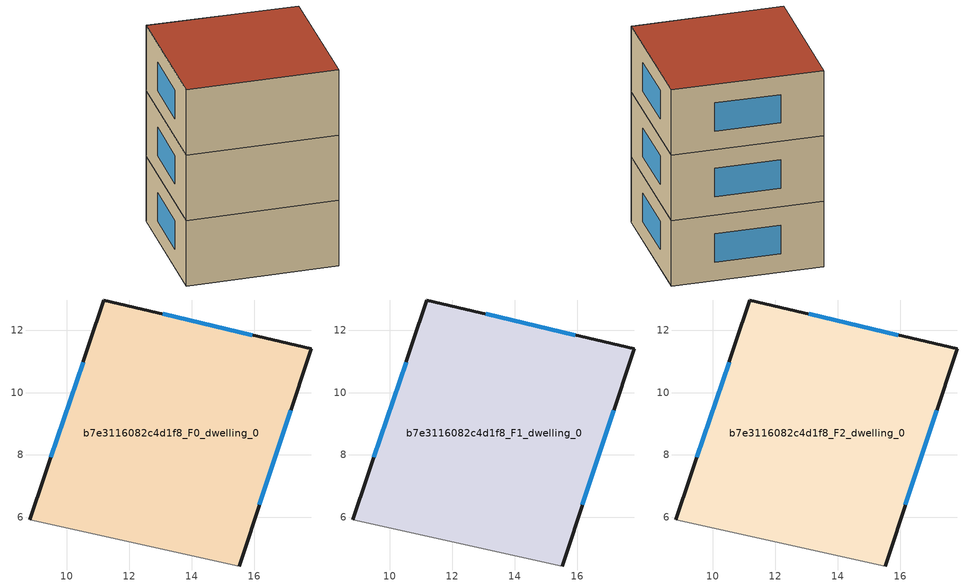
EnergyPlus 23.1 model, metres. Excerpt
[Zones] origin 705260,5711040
b7e3116082c4d1f8_F0_dwelling_0
 floor ground (EU_floor_Construction): 17.83,11.4 15.52,4.44 8.81,5.92 11.19,12.97 z0
 wall outside (EU_wall_Construction): 15.52,4.44 17.83,11.4 11.19,12.97 8.81,5.92 z0:3
 wall adiabatic (EU_wall_Construction): 8.81,5.92 15.52,4.44 z0:3
 window (EU_Window_Construction): 10.51,10.98 9.48,7.92 / 15.95,11.85 13.07,12.53 / 16.17,6.41 17.18,9.43 z0.85:2.15
b7e3116082c4d1f8_F1_dwelling_0
 floor to b7e3116082c4d1f8_F0_dwelling_0 (EU_floor_Construction): 17.83,11.4 15.52,4.44 8.81,5.92 11.19,12.97 z3
 wall outside (EU_wall_Construction): 15.52,4.44 17.83,11.4 11.19,12.97 8.81,5.92 z3:6
 wall adiabatic (EU_wall_Construction): 8.81,5.92 15.52,4.44 z3:6
 window (EU_Window_Construction): 10.51,10.98 9.48,7.92 / 15.95,11.85 13.07,12.53 / 16.17,6.41 17.18,9.43 z3.85:5.15
b7e3116082c4d1f8_F2_dwelling_0
 floor to b7e3116082c4d1f8_F1_dwelling_0 (EU_floor_Construction): 17.83,11.4 15.52,4.44 8.81,5.92 11.19,12.97 z6
 wall outside (EU_wall_Construction): 15.52,4.44 17.83,11.4 11.19,12.97 8.81,5.92 z6:9
 wall adiabatic (EU_wall_Construction): 8.81,5.92 15.52,4.44 z6:9
 window (EU_Window_Construction): 10.51,10.98 9.48,7.92 / 15.95,11.85 13.07,12.53 / 16.17,6.41 17.18,9.43 z6.85:8.15
 roof outside (EU_roof_Construction): 15.52,4.44 17.83,11.4 11.19,12.97 8.81,5.92 z9
[Building]
EU S2 Campaign: North Axis=0; Terrain=City; Solar Distribution=FullExterior
[Site:Location]
London: Latitude=51.5; Longitude=-0.5; Time Zone=0; Elevation=25
[SizingPeriod:WeatherFileDays]
AnnualSizingPeriod: Begin Month=1; Begin Day of Month=1; End Month=12; End Day of Month=31; Day of Week for Start Day=Monday; Use Weather File Daylight Saving Period=No; Use Weather File Rain and Snow Indicators=No
[MATERIAL]
EU_InternalMass_Material: Roughness=MediumRough; Thickness=0.1; Conductivity=1; Density=1800; Specific Heat=900; Thermal Absorptance=0.9; Solar Absorptance=0.7; Visible Absorptance=0.7
[MATERIAL:NOMASS] Roughness=MediumRough; Thermal Absorptance=0.9; Solar Absorptance=0.7; Visible Absorptance=0.7
Name | Thermal Resistance
EU_wall_NoMass | 0.555556
EU_roof_NoMass | 0.510204
EU_floor_NoMass | 1.43678
[WINDOWMATERIAL:SIMPLEGLAZINGSYSTEM]
EU_Window_SimpleGlazing: UFactor=3.96; Solar Heat Gain Coefficient=0.85; Visible Transmittance=0.85
[CONSTRUCTION]
EU_wall_Construction: EU_wall_NoMass
EU_roof_Construction: EU_roof_NoMass
EU_floor_Construction: EU_floor_NoMass
EU_Window_Construction: EU_Window_SimpleGlazing
EU_InternalMass_Construction: EU_InternalMass_Material
[ZONE] Type=1; Multiplier=1; Ceiling Height=autocalculate; Floor Area=autocalculate; Part of Total Floor Area=Yes
Name | Volume
b7e3116082c4d1f8_F0_dwelling_0 | 151.058
b7e3116082c4d1f8_F1_dwelling_0; b7e3116082c4d1f8_F2_dwelling_0 | 151.057
[INTERNALMASS] Construction=EU_InternalMass_Construction; Surface Area=50.3525
Name | Zone or ZoneList
b7e3116082c4d1f8_F0_dwelling_0_EU_InternalMass | b7e3116082c4d1f8_F0_dwelling_0
b7e3116082c4d1f8_F1_dwelling_0_EU_InternalMass | b7e3116082c4d1f8_F1_dwelling_0
b7e3116082c4d1f8_F2_dwelling_0_EU_InternalMass | b7e3116082c4d1f8_F2_dwelling_0
[OTHEREQUIPMENT] Fuel Type=Electricity; Design Level Calculation Method=Watts/Area; Power per Zone Floor Area=1; Fraction Latent=0; Fraction Radiant=0; Fraction Lost=0; Carbon Dioxide Generation Rate=0; EndUse Subcategory=EU_Step8_InternalGains
Name | Zone or ZoneList or Space or SpaceList | Schedule
EU_Step8_InternalGain_b7e3116082c4d1f8_F0_dwelling_0_f000 | b7e3116082c4d1f8_F0_dwelling_0 | EU_Step8_GainSchedule_b7e3116082c4d1f8_F0_dwelling_0_f000
EU_Step8_InternalGain_b7e3116082c4d1f8_F1_dwelling_0_f000 | b7e3116082c4d1f8_F1_dwelling_0 | EU_Step8_GainSchedule_b7e3116082c4d1f8_F1_dwelling_0_f000
EU_Step8_InternalGain_b7e3116082c4d1f8_F2_dwelling_0_f000 | b7e3116082c4d1f8_F2_dwelling_0 | EU_Step8_GainSchedule_b7e3116082c4d1f8_F2_dwelling_0_f000
[ZONEVENTILATION:DESIGNFLOWRATE] Schedule=EU_AlwaysOn; Design Flow Rate Calculation Method=AirChanges/Hour; Air Changes per Hour=0.48; Ventilation Type=Natural; Fan Pressure Rise=0; Fan Total Efficiency=1; Constant Term Coefficient=1; Temperature Term Coefficient=0; Velocity Term Coefficient=0; Velocity Squared Term Coefficient=0; Minimum Indoor Temperature=-100; Maximum Indoor Temperature=100; Delta Temperature=-100; Minimum Outdoor Temperature=-100; Maximum Outdoor Temperature=100; Maximum Wind Speed=40
Name | Zone or ZoneList or Space or SpaceList
EU_ConstantAir_b7e3116082c4d1f8_F0_dwelling_0 | b7e3116082c4d1f8_F0_dwelling_0
EU_ConstantAir_b7e3116082c4d1f8_F1_dwelling_0 | b7e3116082c4d1f8_F1_dwelling_0
EU_ConstantAir_b7e3116082c4d1f8_F2_dwelling_0 | b7e3116082c4d1f8_F2_dwelling_0
[HVACTEMPLATE:THERMOSTAT] Constant Heating Setpoint=20; Constant Cooling Setpoint=50
EU_HeatOnly_b7e3116082c4d1f8_F0_dwelling_0; EU_HeatOnly_b7e3116082c4d1f8_F1_dwelling_0; EU_HeatOnly_b7e3116082c4d1f8_F2_dwelling_0
[HVACTEMPLATE:ZONE:IDEALLOADSAIRSYSTEM] System Availability Schedule=EU_AlwaysOn; Maximum Heating Supply Air Temperature=50; Minimum Cooling Supply Air Temperature=13; Maximum Heating Supply Air Humidity Ratio=0.0156; Minimum Cooling Supply Air Humidity Ratio=0.0077; Heating Limit=NoLimit; Cooling Limit=NoLimit; Heating Availability Schedule=EU_AlwaysOn; Cooling Availability Schedule=EU_CoolingOff; Dehumidification Control Type=ConstantSensibleHeatRatio; Cooling Sensible Heat Ratio=0.7; Dehumidification Setpoint=60; Humidification Control Type=None; Humidification Setpoint=30; Outdoor Air Method=None; Outdoor Air Flow Rate per Person=0.00944; Outdoor Air Flow Rate per Zone Floor Area=0; Outdoor Air Flow Rate per Zone=0; Demand Controlled Ventilation Type=None; Outdoor Air Economizer Type=NoEconomizer; Heat Recovery Type=None; Sensible Heat Recovery Effectiveness=0.7; Latent Heat Recovery Effectiveness=0.65
Name | Template Thermostat
b7e3116082c4d1f8_F0_dwelling_0 | EU_HeatOnly_b7e3116082c4d1f8_F0_dwelling_0
b7e3116082c4d1f8_F1_dwelling_0 | EU_HeatOnly_b7e3116082c4d1f8_F1_dwelling_0
b7e3116082c4d1f8_F2_dwelling_0 | EU_HeatOnly_b7e3116082c4d1f8_F2_dwelling_0
[SIZING:ZONE] Zone Cooling Design Supply Air Temperature Input Method=SupplyAirTemperature; Zone Cooling Design Supply Air Temperature=13; Zone Heating Design Supply Air Temperature Input Method=SupplyAirTemperature; Zone Heating Design Supply Air Temperature=50; Zone Cooling Design Supply Air Humidity Ratio=0.008; Zone Heating Design Supply Air Humidity Ratio=0.008; Cooling Design Air Flow Method=DesignDay; Cooling Design Air Flow Rate=0; Cooling Minimum Air Flow per Zone Floor Area=0.000762; Cooling Minimum Air Flow=0; Cooling Minimum Air Flow Fraction=0.2; Heating Design Air Flow Method=DesignDay; Heating Design Air Flow Rate=0; Heating Maximum Air Flow per Zone Floor Area=0.002032; Heating Maximum Air Flow=0.141576; Heating Maximum Air Flow Fraction=0.3; Account for Dedicated Outdoor Air System=No; Dedicated Outdoor Air System Control Strategy=NeutralSupplyAir; Dedicated Outdoor Air Low Setpoint Temperature for Design=autosize; Dedicated Outdoor Air High Setpoint Temperature for Design=autosize; Zone Load Sizing Method=Sensible Load Only No Latent Load; Zone Latent Cooling Design Supply Air Humidity Ratio Input Method=HumidityRatioDifference; Zone Cooling Design Supply Air Humidity Ratio Difference=0.005; Zone Latent Heating Design Supply Air Humidity Ratio Input Method=HumidityRatioDifference; Zone Humidification Design Supply Air Humidity Ratio Difference=0.005
b7e3116082c4d1f8_F0_dwelling_0; b7e3116082c4d1f8_F1_dwelling_0; b7e3116082c4d1f8_F2_dwelling_0
[SCHEDULE:CONSTANT]
Name | Hourly Value
EU_AlwaysOn | 1
EU_CoolingOff | 0
[SCHEDULE:FILE] Column Number=1; Rows to Skip at Top=0; Number of Hours of Data=8760; Column Separator=Comma; Interpolate to Timestep=No; Minutes per Item=60; Adjust Schedule for Daylight Savings=Yes
Name | File
EU_Step8_GainSchedule_b7e3116082c4d1f8_F0_dwelling_0_f000 | ../../schedules/b7e3116082c4d1f8/b7e3116082c4d1f8_F0_dwelling_0_f000_gain.csv
EU_Step8_GainSchedule_b7e3116082c4d1f8_F1_dwelling_0_f000 | ../../schedules/b7e3116082c4d1f8/b7e3116082c4d1f8_F1_dwelling_0_f000_gain.csv
EU_Step8_GainSchedule_b7e3116082c4d1f8_F2_dwelling_0_f000 | ../../schedules/b7e3116082c4d1f8/b7e3116082c4d1f8_F2_dwelling_0_f000_gain.csv
